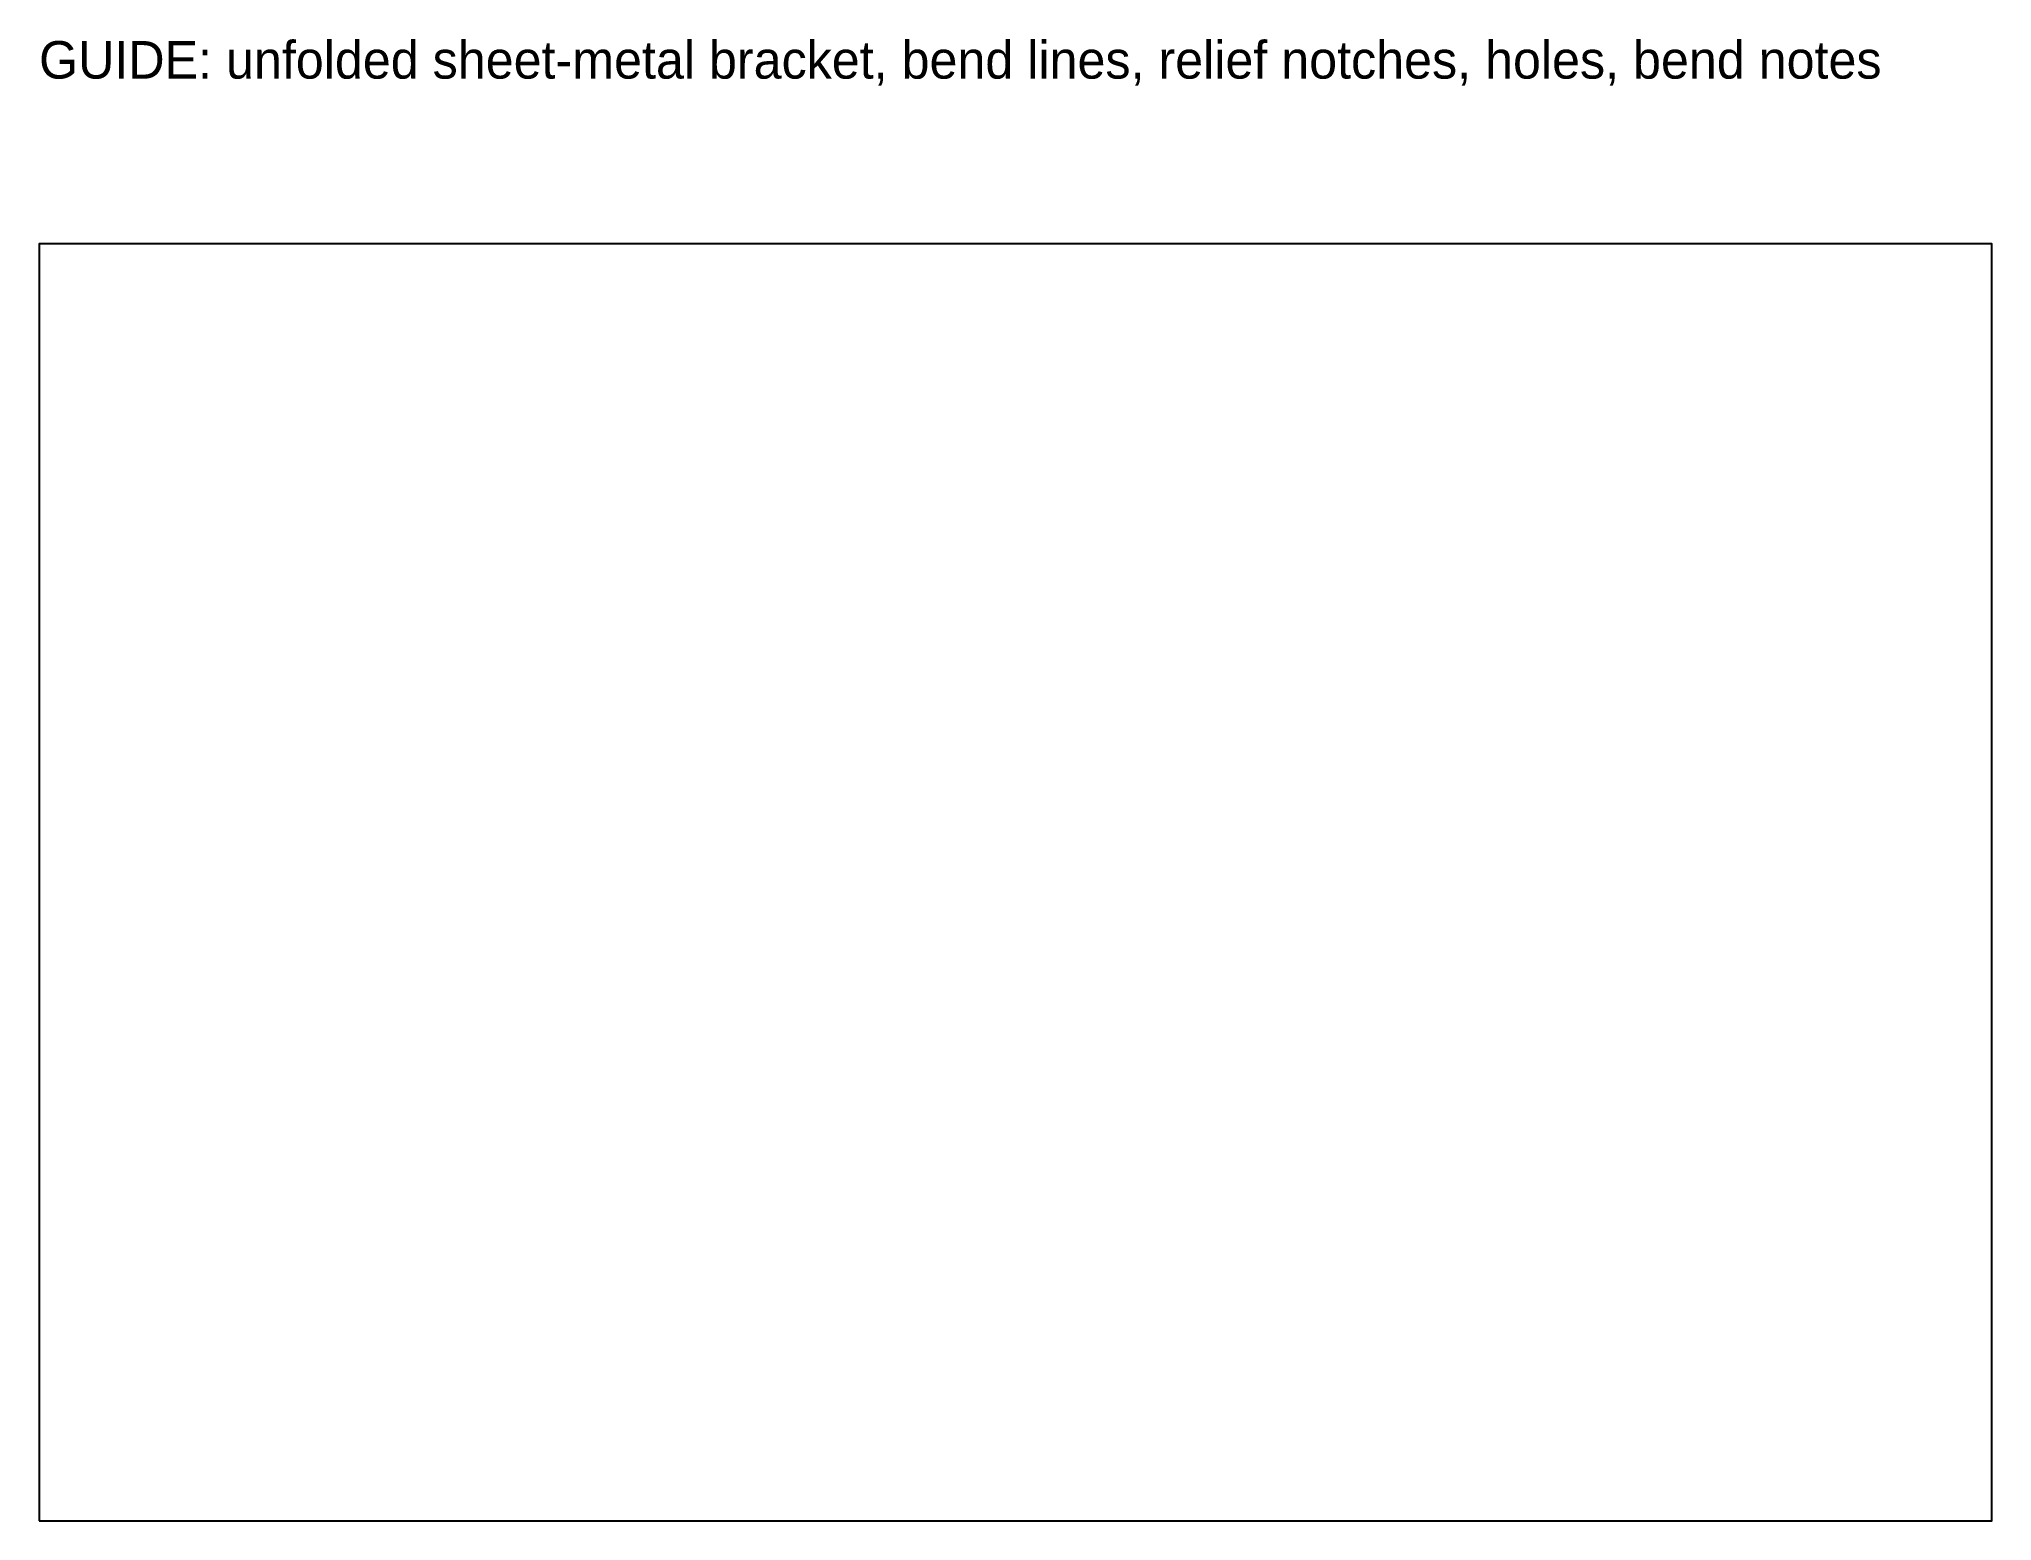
# Model space of a CAD drawing. Header units: millimetres. Extents: x 0 to 260, y 0 to 197.
import ezdxf

# ---------------------------------------------------------------- set-up
doc = ezdxf.new("R2010")
doc.units = ezdxf.units.MM
doc.layers.add('GUIDE', color=9, linetype='CONTINUOUS')

msp = doc.modelspace()

# ---------------------------------------------------------------- linework, layer by layer
at = {"layer": 'GUIDE'}
msp.add_lwpolyline([(0, 0), (260, 0), (260, 170), (0, 170)], close=True, dxfattribs=at)

# ---------------------------------------------------------------- texts
msp.add_text('GUIDE: unfolded sheet-metal bracket, bend lines, relief notches, holes, bend notes', height=5, dxfattribs=at).set_placement((0, 192))

doc.saveas('drawing.dxf')
